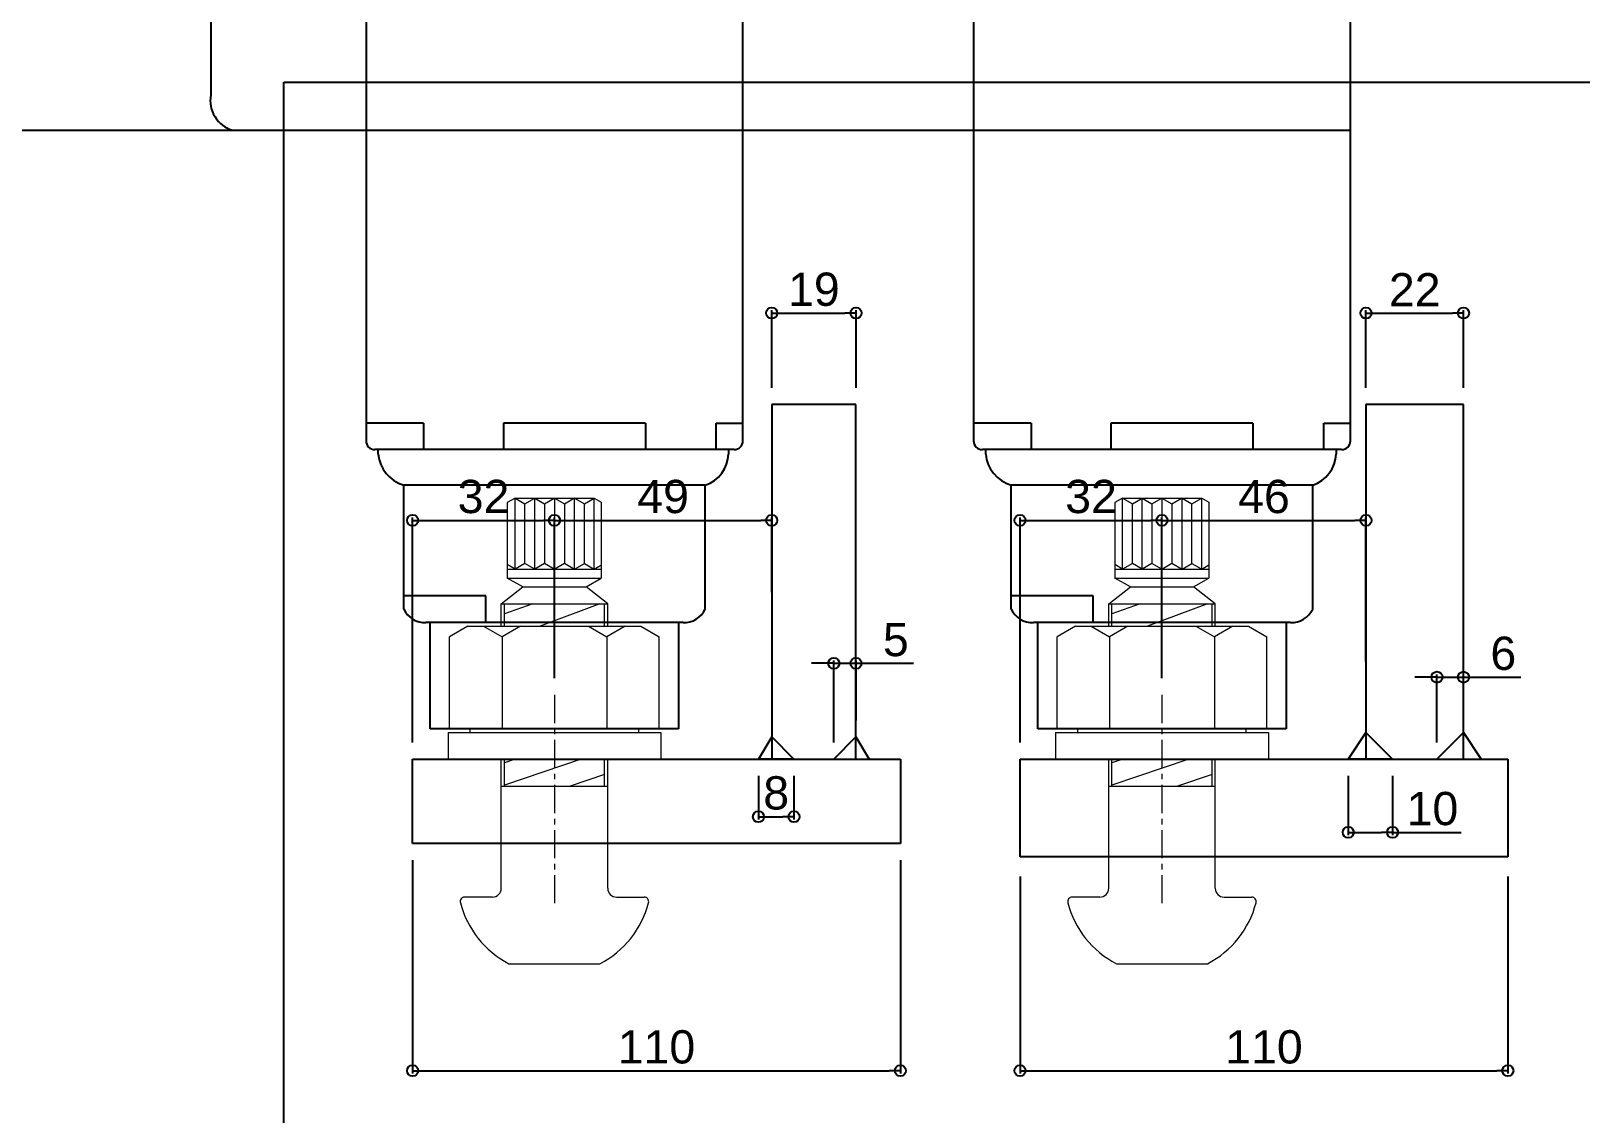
# Model space of a CAD drawing. Header units: millimetres. Extents: x -2880 to 3894, y -2977 to 4857.
# Drawn here: x -2691.3 to -2341.8, y 1105 to 1349.2 of the extents above; entities that cross this region are included whole.
import ezdxf

# ---------------------------------------------------------------- set-up
doc = ezdxf.new("R2010")
doc.units = ezdxf.units.MM
doc.header["$MEASUREMENT"] = 0
doc.linetypes.add('CENTER', pattern=[50.8, 31.75, -6.35, 6.35, -6.35])
for name, color, linetype in [('_1-0_', 7, 'Continuous'), ('gauge', 1, 'Continuous'), ('KB', 7, 'Continuous')]:
    doc.layers.add(name, color=color, linetype=linetype)
doc.layers.add('不明1', color=6, linetype='Continuous', lineweight=18)
doc.layers.add('中心線', color=4, linetype='CENTER', lineweight=13)
doc.styles.get("Standard").update_dxf_attribs({"font": 'arial.ttf'})
doc.dimstyles.new('コピー ～ 一般寸法', dxfattribs={"dimscale": 0.5, "dimtxt": 15, "dimasz": 5, "dimexe": 1.25, "dimexo": 7.5, "dimgap": 3, "dimtad": 1, "dimdec": 1, "dimdsep": 46, "dimtxsty": 'Standard', "dimblk": 'ORIGIN', "dimcen": 0, "dimclrd": 256, "dimclre": 256, "dimclrt": 256, "dimadec": 0, "dimazin": 0, "dimtfac": 1, "dimtdec": 1, "dimtmove": 0, "dimatfit": 3, "dimfxl": 0, "dimarcsym": 0})

# ---------------------------------------------------------------- blocks, each defined once
blk = doc.blocks.new('_Origin')
at = {"color": 0, "linetype": 'ByBlock', "lineweight": -2}
blk.add_line((0, 0), (-1, 0), dxfattribs=at)
blk.add_circle((0, 0), 0.5, dxfattribs=at)
blk = doc.blocks.new('*D334')
at = {"layer": 'Defpoints', "color": 0}
for p in [(-2505.26, 1285.57), (-2524.26, 1264.98), (-2505.26, 1264.98)]:
    blk.add_point(p, dxfattribs=at)
at = {"layer": 'KB', "lineweight": -2}
for p, q in [((-2524.26, 1268.73), (-2524.26, 1286.19)), ((-2521.76, 1285.57), (-2507.76, 1285.57)), ((-2505.26, 1268.73), (-2505.26, 1286.19))]:
    blk.add_line(p, q, dxfattribs=at)
at = {"layer": 'KB', "lineweight": -2, "xscale": 2.5, "yscale": 2.5, "zscale": 2.5, "rotation": 180}
blk.add_blockref('_Origin', (-2524.26, 1285.57), dxfattribs=at)
at = {"layer": 'KB', "lineweight": -2, "xscale": 2.5, "yscale": 2.5, "zscale": 2.5}
blk.add_blockref('_Origin', (-2505.26, 1285.57), dxfattribs=at)
at = {"layer": 'KB', "insert": (-2514.76, 1290.9), "char_height": 7.5, "attachment_point": 5}
blk.add_mtext('19', dxfattribs=at)
blk = doc.blocks.new('*D335')
at = {"layer": 'Defpoints', "color": 0}
for p in [(-2368.26, 1285.57), (-2390.26, 1264.98), (-2368.26, 1264.98)]:
    blk.add_point(p, dxfattribs=at)
at = {"layer": 'KB', "lineweight": -2}
for p, q in [((-2390.26, 1268.73), (-2390.26, 1286.19)), ((-2387.76, 1285.57), (-2370.76, 1285.57)), ((-2368.26, 1268.73), (-2368.26, 1286.19))]:
    blk.add_line(p, q, dxfattribs=at)
at = {"layer": 'KB', "lineweight": -2, "xscale": 2.5, "yscale": 2.5, "zscale": 2.5, "rotation": 180}
blk.add_blockref('_Origin', (-2390.26, 1285.57), dxfattribs=at)
at = {"layer": 'KB', "lineweight": -2, "xscale": 2.5, "yscale": 2.5, "zscale": 2.5}
blk.add_blockref('_Origin', (-2368.26, 1285.57), dxfattribs=at)
at = {"layer": 'KB', "insert": (-2379.26, 1290.83), "char_height": 7.5, "attachment_point": 5}
blk.add_mtext('22', dxfattribs=at)
blk = doc.blocks.new('*D339')
at = {"layer": 'Defpoints', "color": 0}
for p in [(-2527.26, 1184.98), (-2519.26, 1184.98), (-2519.26, 1171.99)]:
    blk.add_point(p, dxfattribs=at)
at = {"layer": 'gauge', "lineweight": -2}
for p, q in [((-2527.26, 1181.23), (-2527.26, 1171.36)), ((-2519.26, 1181.23), (-2519.26, 1171.36)), ((-2524.76, 1171.99), (-2521.76, 1171.99))]:
    blk.add_line(p, q, dxfattribs=at)
at = {"layer": 'gauge', "lineweight": -2, "xscale": 2.5, "yscale": 2.5, "zscale": 2.5, "rotation": 180}
blk.add_blockref('_Origin', (-2527.26, 1171.99), dxfattribs=at)
at = {"layer": 'gauge', "lineweight": -2, "xscale": 2.5, "yscale": 2.5, "zscale": 2.5}
blk.add_blockref('_Origin', (-2519.26, 1171.99), dxfattribs=at)
at = {"layer": 'gauge', "insert": (-2523.26, 1177.32), "char_height": 7.5, "attachment_point": 5}
blk.add_mtext('8', dxfattribs=at)
blk = doc.blocks.new('*D340')
at = {"layer": 'Defpoints', "color": 0}
for p in [(-2394.26, 1184.98), (-2384.26, 1184.98), (-2384.26, 1168.46)]:
    blk.add_point(p, dxfattribs=at)
at = {"layer": 'gauge', "lineweight": -2}
for p, q in [((-2394.26, 1181.23), (-2394.26, 1167.84)), ((-2384.26, 1181.23), (-2384.26, 1167.84)), ((-2391.76, 1168.46), (-2386.76, 1168.46)), ((-2384.26, 1168.46), (-2368.77, 1168.46))]:
    blk.add_line(p, q, dxfattribs=at)
at = {"layer": 'gauge', "lineweight": -2, "xscale": 2.5, "yscale": 2.5, "zscale": 2.5, "rotation": 180}
blk.add_blockref('_Origin', (-2394.26, 1168.46), dxfattribs=at)
at = {"layer": 'gauge', "lineweight": -2, "xscale": 2.5, "yscale": 2.5, "zscale": 2.5}
blk.add_blockref('_Origin', (-2384.26, 1168.46), dxfattribs=at)
at = {"layer": 'gauge', "insert": (-2375.26, 1173.79), "char_height": 7.5, "attachment_point": 5}
blk.add_mtext('10', dxfattribs=at)
blk = doc.blocks.new('*D344')
at = {"layer": 'Defpoints', "color": 0}
for p in [(-2605.26, 1165.98), (-2495.26, 1165.98), (-2495.26, 1114.72)]:
    blk.add_point(p, dxfattribs=at)
at = {"layer": 'gauge', "lineweight": -2}
for p, q in [((-2605.26, 1162.23), (-2605.26, 1114.1)), ((-2495.26, 1162.23), (-2495.26, 1114.1)), ((-2602.76, 1114.72), (-2497.76, 1114.72))]:
    blk.add_line(p, q, dxfattribs=at)
at = {"layer": 'gauge', "lineweight": -2, "xscale": 2.5, "yscale": 2.5, "zscale": 2.5, "rotation": 180}
blk.add_blockref('_Origin', (-2605.26, 1114.72), dxfattribs=at)
at = {"layer": 'gauge', "lineweight": -2, "xscale": 2.5, "yscale": 2.5, "zscale": 2.5}
blk.add_blockref('_Origin', (-2495.26, 1114.72), dxfattribs=at)
at = {"layer": 'gauge', "insert": (-2550.26, 1120.05), "char_height": 7.5, "attachment_point": 5}
blk.add_mtext('110', dxfattribs=at)
blk = doc.blocks.new('*D345')
at = {"layer": 'Defpoints', "color": 0}
for p in [(-2573.26, 1238.83), (-2573.26, 1199.48), (-2605.26, 1184.98)]:
    blk.add_point(p, dxfattribs=at)
at = {"layer": 'gauge', "lineweight": -2}
for p, q in [((-2605.26, 1188.73), (-2605.26, 1239.46)), ((-2602.76, 1238.83), (-2575.76, 1238.83)), ((-2573.26, 1203.23), (-2573.26, 1239.46))]:
    blk.add_line(p, q, dxfattribs=at)
at = {"layer": 'gauge', "lineweight": -2, "xscale": 2.5, "yscale": 2.5, "zscale": 2.5, "rotation": 180}
blk.add_blockref('_Origin', (-2605.26, 1238.83), dxfattribs=at)
at = {"layer": 'gauge', "lineweight": -2, "xscale": 2.5, "yscale": 2.5, "zscale": 2.5}
blk.add_blockref('_Origin', (-2573.26, 1238.83), dxfattribs=at)
at = {"layer": 'gauge', "insert": (-2589.26, 1244.16), "char_height": 7.5, "attachment_point": 5}
blk.add_mtext('32', dxfattribs=at)
blk = doc.blocks.new('*D90')
at = {"layer": 'Defpoints', "color": 0}
for p in [(-2468.26, 1162.23), (-2358.26, 1162.23), (-2358.26, 1114.72)]:
    blk.add_point(p, dxfattribs=at)
at = {"layer": 'gauge', "lineweight": -2}
for p, q in [((-2468.26, 1158.48), (-2468.26, 1114.1)), ((-2358.26, 1158.48), (-2358.26, 1114.1)), ((-2465.76, 1114.72), (-2360.76, 1114.72))]:
    blk.add_line(p, q, dxfattribs=at)
at = {"layer": 'gauge', "lineweight": -2, "xscale": 2.5, "yscale": 2.5, "zscale": 2.5, "rotation": 180}
blk.add_blockref('_Origin', (-2468.26, 1114.72), dxfattribs=at)
at = {"layer": 'gauge', "lineweight": -2, "xscale": 2.5, "yscale": 2.5, "zscale": 2.5}
blk.add_blockref('_Origin', (-2358.26, 1114.72), dxfattribs=at)
at = {"layer": 'gauge', "insert": (-2413.26, 1120.05), "char_height": 7.5, "attachment_point": 5}
blk.add_mtext('110', dxfattribs=at)
blk = doc.blocks.new('*D91')
at = {"layer": 'Defpoints', "color": 0}
for p in [(-2436.26, 1238.83), (-2436.26, 1199.48), (-2468.26, 1184.98)]:
    blk.add_point(p, dxfattribs=at)
at = {"layer": 'gauge', "lineweight": -2}
for p, q in [((-2468.26, 1188.73), (-2468.26, 1239.46)), ((-2465.76, 1238.83), (-2438.76, 1238.83)), ((-2436.26, 1203.23), (-2436.26, 1239.46))]:
    blk.add_line(p, q, dxfattribs=at)
at = {"layer": 'gauge', "lineweight": -2, "xscale": 2.5, "yscale": 2.5, "zscale": 2.5, "rotation": 180}
blk.add_blockref('_Origin', (-2468.26, 1238.83), dxfattribs=at)
at = {"layer": 'gauge', "lineweight": -2, "xscale": 2.5, "yscale": 2.5, "zscale": 2.5}
blk.add_blockref('_Origin', (-2436.26, 1238.83), dxfattribs=at)
at = {"layer": 'gauge', "insert": (-2452.26, 1244.16), "char_height": 7.5, "attachment_point": 5}
blk.add_mtext('32', dxfattribs=at)
blk = doc.blocks.new('*D355')
at = {"layer": 'Defpoints', "color": 0}
for p in [(-2368.26, 1203.47), (-2368.26, 1190.98), (-2374.26, 1184.98)]:
    blk.add_point(p, dxfattribs=at)
at = {"layer": 'gauge', "lineweight": -2}
for p, q in [((-2376.76, 1203.47), (-2379.26, 1203.47)), ((-2374.26, 1188.73), (-2374.26, 1204.09)), ((-2374.26, 1203.47), (-2368.26, 1203.47)), ((-2368.26, 1194.73), (-2368.26, 1204.09)), ((-2365.76, 1203.47), (-2355.31, 1203.47))]:
    blk.add_line(p, q, dxfattribs=at)
at = {"layer": 'gauge', "lineweight": -2, "xscale": 2.5, "yscale": 2.5, "zscale": 2.5}
blk.add_blockref('_Origin', (-2374.26, 1203.47), dxfattribs=at)
at = {"layer": 'gauge', "lineweight": -2, "xscale": 2.5, "yscale": 2.5, "zscale": 2.5, "rotation": 180}
blk.add_blockref('_Origin', (-2368.26, 1203.47), dxfattribs=at)
at = {"layer": 'gauge', "insert": (-2359.28, 1208.8), "char_height": 7.5, "attachment_point": 5}
blk.add_mtext('6', dxfattribs=at)
blk = doc.blocks.new('*D356')
at = {"layer": 'Defpoints', "color": 0}
for p in [(-2505.26, 1206.59), (-2505.26, 1189.98), (-2510.26, 1184.98)]:
    blk.add_point(p, dxfattribs=at)
at = {"layer": 'gauge', "lineweight": -2}
for p, q in [((-2512.76, 1206.59), (-2515.26, 1206.59)), ((-2510.26, 1188.73), (-2510.26, 1207.21)), ((-2510.26, 1206.59), (-2505.26, 1206.59)), ((-2505.26, 1193.73), (-2505.26, 1207.21)), ((-2502.76, 1206.59), (-2492.3, 1206.59))]:
    blk.add_line(p, q, dxfattribs=at)
at = {"layer": 'gauge', "lineweight": -2, "xscale": 2.5, "yscale": 2.5, "zscale": 2.5}
blk.add_blockref('_Origin', (-2510.26, 1206.59), dxfattribs=at)
at = {"layer": 'gauge', "lineweight": -2, "xscale": 2.5, "yscale": 2.5, "zscale": 2.5, "rotation": 180}
blk.add_blockref('_Origin', (-2505.26, 1206.59), dxfattribs=at)
at = {"layer": 'gauge', "insert": (-2496.28, 1211.9), "char_height": 7.5, "attachment_point": 5}
blk.add_mtext('5', dxfattribs=at)
blk = doc.blocks.new('*D321')
at = {"layer": 'Defpoints', "color": 0}
for p in [(-2524.26, 1238.83), (-2524.26, 1218.92), (-2573.26, 1199.48)]:
    blk.add_point(p, dxfattribs=at)
at = {"layer": 'gauge', "lineweight": -2}
for p, q in [((-2573.26, 1203.23), (-2573.26, 1239.46)), ((-2570.76, 1238.83), (-2526.76, 1238.83)), ((-2524.26, 1222.67), (-2524.26, 1239.46))]:
    blk.add_line(p, q, dxfattribs=at)
at = {"layer": 'gauge', "lineweight": -2, "xscale": 2.5, "yscale": 2.5, "zscale": 2.5, "rotation": 180}
blk.add_blockref('_Origin', (-2573.26, 1238.83), dxfattribs=at)
at = {"layer": 'gauge', "lineweight": -2, "xscale": 2.5, "yscale": 2.5, "zscale": 2.5}
blk.add_blockref('_Origin', (-2524.26, 1238.83), dxfattribs=at)
at = {"layer": 'gauge', "insert": (-2548.76, 1244.16), "char_height": 7.5, "attachment_point": 5}
blk.add_mtext('49', dxfattribs=at)
blk = doc.blocks.new('*D322')
at = {"layer": 'Defpoints', "color": 0}
for p in [(-2390.26, 1238.83), (-2390.26, 1203.23), (-2436.26, 1199.48)]:
    blk.add_point(p, dxfattribs=at)
at = {"layer": 'gauge', "lineweight": -2}
for p, q in [((-2436.26, 1203.23), (-2436.26, 1239.46)), ((-2433.76, 1238.83), (-2392.76, 1238.83)), ((-2390.26, 1206.98), (-2390.26, 1239.46))]:
    blk.add_line(p, q, dxfattribs=at)
at = {"layer": 'gauge', "lineweight": -2, "xscale": 2.5, "yscale": 2.5, "zscale": 2.5, "rotation": 180}
blk.add_blockref('_Origin', (-2436.26, 1238.83), dxfattribs=at)
at = {"layer": 'gauge', "lineweight": -2, "xscale": 2.5, "yscale": 2.5, "zscale": 2.5}
blk.add_blockref('_Origin', (-2390.26, 1238.83), dxfattribs=at)
at = {"layer": 'gauge', "insert": (-2413.26, 1244.16), "char_height": 7.5, "attachment_point": 5}
blk.add_mtext('46', dxfattribs=at)

msp = doc.modelspace()

# ---------------------------------------------------------------- linework, layer by layer
at = {"layer": '_1-0_', "color": 3, "linetype": 'Continuous'}
for p, q in [((-2615.763, 1412.781), (-2615.763, 1256.781)), ((-2478.763, 1412.781), (-2478.763, 1256.781)), ((-2530.763, 1326.781), (-2530.763, 1410.781)), ((-2393.763, 1326.781), (-2393.763, 1410.781)), ((-2650.763, 1403.781), (-2650.763, 1334.781)), ((-2530.763, 1256.781), (-2530.763, 1344.953)), ((-2393.763, 1256.781), (-2393.763, 1344.953)), ((-2782.763, 1326.781), (-2530.763, 1326.781)), ((-2645.763, 1326.781), (-2393.763, 1326.781)), ((-2602.763, 1260.781), (-2615.763, 1260.781)), ((-2602.763, 1260.781), (-2602.763, 1254.781)), ((-2552.763, 1260.781), (-2584.763, 1260.781)), ((-2584.763, 1260.781), (-2584.763, 1254.781)), ((-2552.763, 1260.781), (-2552.763, 1254.781)), ((-2536.763, 1254.781), (-2536.763, 1260.781)), ((-2536.763, 1260.781), (-2530.763, 1260.781)), ((-2465.763, 1260.781), (-2478.763, 1260.781)), ((-2465.763, 1260.781), (-2465.763, 1254.781)), ((-2415.763, 1260.781), (-2447.763, 1260.781)), ((-2447.763, 1260.781), (-2447.763, 1254.781)), ((-2415.763, 1260.781), (-2415.763, 1254.781)), ((-2399.763, 1254.781), (-2399.763, 1260.781)), ((-2399.763, 1260.781), (-2393.763, 1260.781)), ((-2532.763, 1254.781), (-2613.763, 1254.781)), ((-2613.013, 1253.781), (-2613.013, 1254.781)), ((-2534.013, 1254.781), (-2534.013, 1253.781)), ((-2395.763, 1254.781), (-2476.763, 1254.781)), ((-2476.013, 1253.781), (-2476.013, 1254.781)), ((-2397.013, 1254.781), (-2397.013, 1253.781)), ((-2607.263, 1218.781), (-2607.263, 1246.781)), ((-2539.263, 1246.781), (-2607.263, 1246.781)), ((-2539.263, 1218.781), (-2539.263, 1246.781)), ((-2470.263, 1218.781), (-2470.263, 1246.781)), ((-2402.263, 1246.781), (-2470.263, 1246.781)), ((-2402.263, 1218.781), (-2402.263, 1246.781)), ((-2588.763, 1221.781), (-2607.263, 1221.781)), ((-2588.763, 1215.781), (-2588.763, 1221.781)), ((-2451.763, 1221.781), (-2470.263, 1221.781)), ((-2451.763, 1215.781), (-2451.763, 1221.781)), ((-2544.263, 1215.781), (-2602.263, 1215.781)), ((-2601.263, 1191.781), (-2601.263, 1215.781)), ((-2545.263, 1215.781), (-2545.263, 1191.781)), ((-2407.263, 1215.781), (-2465.263, 1215.781)), ((-2464.263, 1191.781), (-2464.263, 1215.781)), ((-2408.263, 1215.781), (-2408.263, 1191.781)), ((-2545.263, 1191.781), (-2601.263, 1191.781)), ((-2408.263, 1191.781), (-2464.263, 1191.781))]:
    msp.add_line(p, q, dxfattribs=at)
for centre, radius, start, end in [((-2643.868, 1333.529), 7.008, 169.70242, 254.30841), ((-2613.763, 1256.781), 2, 180, 270), ((-2532.763, 1256.781), 2, 270, 0), ((-2476.763, 1256.781), 2, 180, 270), ((-2395.763, 1256.781), 2, 270, 0), ((-2604.969, 1254.528), 8.079, 185.30014, 253.50126), ((-2541.634, 1254.028), 7.625, 288.11516, 358.14502), ((-2467.969, 1254.528), 8.079, 185.30014, 253.50126), ((-2404.634, 1254.028), 7.625, 288.11516, 358.14502), ((-2602.501, 1221.052), 5.276, 205.49224, 272.58024), ((-2544.026, 1221.052), 5.276, 267.41976, 334.50776), ((-2465.501, 1221.052), 5.276, 205.49224, 272.58024), ((-2407.026, 1221.052), 5.276, 267.41976, 334.50776)]:
    msp.add_arc(centre, radius, start, end, dxfattribs=at)
at = {"layer": 'gauge'}
for p, q in [((-2524.263, 1189.981), (-2527.263, 1184.981)), ((-2519.263, 1184.981), (-2524.263, 1189.981)), ((-2510.263, 1184.981), (-2505.263, 1189.981)), ((-2505.263, 1189.981), (-2502.263, 1184.981)), ((-2390.263, 1190.981), (-2394.263, 1184.981)), ((-2384.263, 1184.981), (-2390.263, 1190.981)), ((-2374.263, 1184.981), (-2368.263, 1190.981)), ((-2368.263, 1190.981), (-2364.263, 1184.981)), ((-2519.263, 1184.981), (-2527.263, 1184.981)), ((-2524.263, 1184.981), (-2519.263, 1184.981)), ((-2510.263, 1184.981), (-2502.263, 1184.981)), ((-2384.263, 1184.981), (-2394.263, 1184.981)), ((-2374.263, 1184.981), (-2364.263, 1184.981))]:
    msp.add_line(p, q, dxfattribs=at)
msp.add_lwpolyline([(-2634.319, 1337.674), (-1794.319, 1337.674), (-1794.319, 743.674), (-2634.319, 743.674)], close=True, dxfattribs=at)
at = {"layer": 'KB'}
for p, q in [((-2524.263, 1264.981), (-2524.263, 1184.981)), ((-2505.263, 1264.981), (-2524.263, 1264.981)), ((-2505.263, 1184.981), (-2505.263, 1264.981)), ((-2390.263, 1264.981), (-2390.263, 1184.981)), ((-2368.263, 1264.981), (-2390.263, 1264.981)), ((-2368.263, 1184.981), (-2368.263, 1264.981)), ((-2605.263, 1184.981), (-2495.263, 1184.981)), ((-2605.263, 1165.981), (-2605.263, 1184.981)), ((-2524.263, 1184.981), (-2505.263, 1184.981)), ((-2495.263, 1184.981), (-2495.263, 1165.981)), ((-2468.263, 1184.981), (-2358.263, 1184.981)), ((-2468.263, 1162.981), (-2468.263, 1184.981)), ((-2390.263, 1184.981), (-2368.263, 1184.981)), ((-2358.263, 1184.981), (-2358.263, 1162.981)), ((-2495.263, 1165.981), (-2605.263, 1165.981)), ((-2358.263, 1162.981), (-2468.263, 1162.981))]:
    msp.add_line(p, q, dxfattribs=at)
at = {"layer": '不明1', "linetype": 'Continuous'}
for p, q in [((-2582.149, 1243.859), (-2583.914, 1242.84)), ((-2583.914, 1242.84), (-2583.914, 1225.757)), ((-2582.149, 1243.859), (-2564.299, 1243.859)), ((-2582.149, 1227.859), (-2582.149, 1243.859)), ((-2582.149, 1243.859), (-2579.938, 1242.582)), ((-2579.938, 1242.582), (-2577.726, 1243.859)), ((-2579.938, 1229.136), (-2579.938, 1242.582)), ((-2577.726, 1227.859), (-2577.726, 1243.859)), ((-2577.726, 1243.859), (-2575.514, 1242.582)), ((-2575.514, 1242.582), (-2573.302, 1243.859)), ((-2575.514, 1242.582), (-2575.514, 1229.136)), ((-2573.263, 1243.859), (-2573.302, 1227.859)), ((-2573.263, 1243.859), (-2571.012, 1242.559)), ((-2571.012, 1242.559), (-2568.723, 1243.881)), ((-2571.012, 1242.559), (-2571.012, 1229.181)), ((-2568.723, 1227.859), (-2568.723, 1243.859)), ((-2568.723, 1243.859), (-2566.511, 1242.582)), ((-2566.511, 1242.582), (-2564.299, 1243.859)), ((-2566.511, 1229.136), (-2566.511, 1242.582)), ((-2564.299, 1227.859), (-2564.299, 1243.859)), ((-2564.299, 1243.859), (-2562.709, 1242.941)), ((-2562.709, 1242.941), (-2562.709, 1225.757)), ((-2445.149, 1243.859), (-2446.914, 1242.84)), ((-2446.914, 1242.84), (-2446.914, 1225.757)), ((-2445.149, 1243.859), (-2427.299, 1243.859)), ((-2445.149, 1227.859), (-2445.149, 1243.859)), ((-2445.149, 1243.859), (-2442.938, 1242.582)), ((-2442.938, 1242.582), (-2440.726, 1243.859)), ((-2442.938, 1229.136), (-2442.938, 1242.582)), ((-2440.726, 1227.859), (-2440.726, 1243.859)), ((-2440.726, 1243.859), (-2438.514, 1242.582)), ((-2438.514, 1242.582), (-2436.302, 1243.859)), ((-2438.514, 1242.582), (-2438.514, 1229.136)), ((-2436.263, 1243.859), (-2436.302, 1227.859)), ((-2436.263, 1243.859), (-2434.012, 1242.559)), ((-2434.012, 1242.559), (-2431.723, 1243.881)), ((-2434.012, 1242.559), (-2434.012, 1229.181)), ((-2431.723, 1227.859), (-2431.723, 1243.859)), ((-2431.723, 1243.859), (-2429.511, 1242.582)), ((-2429.511, 1242.582), (-2427.299, 1243.859)), ((-2429.511, 1229.136), (-2429.511, 1242.582)), ((-2427.299, 1227.859), (-2427.299, 1243.859)), ((-2427.299, 1243.859), (-2425.709, 1242.941)), ((-2425.709, 1242.941), (-2425.709, 1225.757)), ((-2582.149, 1227.859), (-2583.914, 1228.878)), ((-2583.914, 1227.859), (-2562.69, 1227.859)), ((-2579.938, 1229.136), (-2582.149, 1227.859)), ((-2577.726, 1227.859), (-2579.938, 1229.136)), ((-2575.514, 1229.136), (-2577.726, 1227.859)), ((-2573.302, 1227.859), (-2575.514, 1229.136)), ((-2573.302, 1227.859), (-2571.012, 1229.181)), ((-2571.012, 1229.181), (-2568.723, 1227.859)), ((-2568.723, 1227.859), (-2566.511, 1229.136)), ((-2566.511, 1229.136), (-2564.299, 1227.859)), ((-2564.299, 1227.859), (-2562.691, 1228.787)), ((-2445.149, 1227.859), (-2446.914, 1228.878)), ((-2446.914, 1227.859), (-2425.69, 1227.859)), ((-2442.938, 1229.136), (-2445.149, 1227.859)), ((-2440.726, 1227.859), (-2442.938, 1229.136)), ((-2438.514, 1229.136), (-2440.726, 1227.859)), ((-2436.302, 1227.859), (-2438.514, 1229.136)), ((-2436.302, 1227.859), (-2434.012, 1229.181)), ((-2434.012, 1229.181), (-2431.723, 1227.859)), ((-2431.723, 1227.859), (-2429.511, 1229.136)), ((-2429.511, 1229.136), (-2427.299, 1227.859)), ((-2427.299, 1227.859), (-2425.691, 1228.787)), ((-2585.263, 1219.981), (-2580.386, 1223.859)), ((-2583.914, 1225.757), (-2562.709, 1225.757)), ((-2580.386, 1223.859), (-2583.914, 1225.757)), ((-2580.386, 1223.859), (-2566.14, 1223.859)), ((-2580.386, 1223.859), (-2566.14, 1223.859)), ((-2566.14, 1223.859), (-2562.709, 1225.757)), ((-2561.263, 1219.981), (-2566.14, 1223.859)), ((-2448.263, 1219.981), (-2443.386, 1223.859)), ((-2446.914, 1225.757), (-2425.709, 1225.757)), ((-2443.386, 1223.859), (-2446.914, 1225.757)), ((-2443.386, 1223.859), (-2429.14, 1223.859)), ((-2443.386, 1223.859), (-2429.14, 1223.859)), ((-2429.14, 1223.859), (-2425.709, 1225.757)), ((-2424.263, 1219.981), (-2429.14, 1223.859)), ((-2585.263, 1219.981), (-2561.263, 1219.981)), ((-2585.263, 1214.981), (-2585.263, 1219.981)), ((-2578.14, 1219.981), (-2584.563, 1217.765)), ((-2584.563, 1214.981), (-2584.563, 1219.981)), ((-2563.017, 1219.981), (-2576.501, 1214.981)), ((-2561.964, 1214.981), (-2561.964, 1219.981)), ((-2561.263, 1214.981), (-2561.263, 1219.981)), ((-2448.263, 1219.981), (-2424.263, 1219.981)), ((-2448.263, 1214.981), (-2448.263, 1219.981)), ((-2441.14, 1219.981), (-2447.563, 1217.765)), ((-2447.563, 1214.981), (-2447.563, 1219.981)), ((-2426.017, 1219.981), (-2439.501, 1214.981)), ((-2424.964, 1214.981), (-2424.964, 1219.981)), ((-2424.263, 1214.981), (-2424.263, 1219.981)), ((-2592.763, 1214.981), (-2596.913, 1212.585)), ((-2592.763, 1214.981), (-2553.763, 1214.981)), ((-2589.238, 1214.981), (-2585.088, 1212.585)), ((-2580.938, 1214.981), (-2585.088, 1212.585)), ((-2565.588, 1214.981), (-2561.438, 1212.585)), ((-2557.288, 1214.981), (-2561.438, 1212.585)), ((-2553.763, 1214.981), (-2549.613, 1212.585)), ((-2455.763, 1214.981), (-2459.913, 1212.585)), ((-2455.763, 1214.981), (-2416.763, 1214.981)), ((-2452.238, 1214.981), (-2448.088, 1212.585)), ((-2443.938, 1214.981), (-2448.088, 1212.585)), ((-2428.588, 1214.981), (-2424.438, 1212.585)), ((-2420.288, 1214.981), (-2424.438, 1212.585)), ((-2416.763, 1214.981), (-2412.613, 1212.585)), ((-2596.913, 1191.781), (-2596.913, 1212.585)), ((-2585.088, 1212.585), (-2585.088, 1191.781)), ((-2561.438, 1212.585), (-2561.438, 1191.781)), ((-2549.613, 1191.781), (-2549.613, 1212.585)), ((-2459.913, 1191.781), (-2459.913, 1212.585)), ((-2448.088, 1212.585), (-2448.088, 1191.781)), ((-2424.438, 1212.585), (-2424.438, 1191.781)), ((-2412.613, 1191.781), (-2412.613, 1212.585)), ((-2597.263, 1190.981), (-2549.263, 1190.981)), ((-2597.263, 1190.981), (-2597.263, 1184.981)), ((-2596.913, 1191.781), (-2549.613, 1191.781)), ((-2592.263, 1190.981), (-2592.263, 1191.781)), ((-2592.263, 1190.981), (-2554.263, 1190.981)), ((-2554.263, 1190.981), (-2554.263, 1191.781)), ((-2549.263, 1190.981), (-2549.263, 1184.981)), ((-2460.263, 1190.981), (-2412.263, 1190.981)), ((-2460.263, 1190.981), (-2460.263, 1184.981)), ((-2459.913, 1191.781), (-2412.613, 1191.781)), ((-2455.263, 1190.981), (-2455.263, 1191.781)), ((-2455.263, 1190.981), (-2417.263, 1190.981)), ((-2417.263, 1190.981), (-2417.263, 1191.781)), ((-2412.263, 1190.981), (-2412.263, 1184.981)), ((-2597.263, 1184.981), (-2549.263, 1184.981)), ((-2585.263, 1155.859), (-2585.263, 1184.981)), ((-2584.563, 1178.859), (-2584.563, 1184.981)), ((-2582.107, 1184.981), (-2584.563, 1184.119)), ((-2567.237, 1184.981), (-2584.563, 1179.088)), ((-2561.964, 1178.859), (-2561.964, 1184.981)), ((-2561.263, 1155.859), (-2561.263, 1184.981)), ((-2460.263, 1184.981), (-2412.263, 1184.981)), ((-2448.263, 1155.859), (-2448.263, 1184.981)), ((-2447.563, 1178.859), (-2447.563, 1184.981)), ((-2445.107, 1184.981), (-2447.563, 1184.119)), ((-2430.237, 1184.981), (-2447.563, 1179.088)), ((-2424.964, 1178.859), (-2424.964, 1184.981)), ((-2424.263, 1155.859), (-2424.263, 1184.981)), ((-2561.964, 1181.498), (-2569.723, 1178.859)), ((-2424.964, 1181.498), (-2432.723, 1178.859)), ((-2585.263, 1178.859), (-2561.263, 1178.859)), ((-2448.263, 1178.859), (-2424.263, 1178.859)), ((-2587.263, 1153.859), (-2593.513, 1153.859)), ((-2559.263, 1153.859), (-2553.013, 1153.859)), ((-2450.263, 1153.859), (-2456.513, 1153.859)), ((-2422.263, 1153.859), (-2416.013, 1153.859)), ((-2583.531, 1138.859), (-2562.995, 1138.859)), ((-2446.531, 1138.859), (-2425.995, 1138.859))]:
    msp.add_line(p, q, dxfattribs=at)
for centre, radius, start, end in [((-2593.513, 1152.859), 1, 90, 194.40202), ((-2587.263, 1155.859), 2, 270, 0), ((-2559.263, 1155.859), 2, 180, 270), ((-2553.013, 1152.859), 1, 345.59798, 90), ((-2456.513, 1152.859), 1, 90, 194.40202), ((-2450.263, 1155.859), 2, 270, 0), ((-2422.263, 1155.859), 2, 180, 270), ((-2416.013, 1152.859), 1, 345.59798, 90), ((-2573.658, 1157.958), 21.5, 194.40178, 242.66196), ((-2572.869, 1157.958), 21.5, 297.33804, 345.59822), ((-2436.658, 1157.958), 21.5, 194.40178, 242.66196), ((-2435.869, 1157.958), 21.5, 297.33804, 345.59822)]:
    msp.add_arc(centre, radius, start, end, dxfattribs=at)
at = {"layer": '中心線', "color": 7, "ltscale": 0.2}
for p, q in [((-2573.263, 1199.481), (-2573.263, 1151.481)), ((-2436.263, 1199.481), (-2436.263, 1151.481))]:
    msp.add_line(p, q, dxfattribs=at)

# ---------------------------------------------------------------- dimensions: what is measured, and where the dimension line sits
at = {"layer": 'gauge'}
for base, p1, p2, picture, middle in [((-2573.263, 1238.831), (-2605.263, 1184.981), (-2573.263, 1199.481), '*D345', (-2589.263, 1244.16)), ((-2436.263, 1238.831), (-2468.263, 1184.981), (-2436.263, 1199.481), '*D91', (-2452.263, 1244.16)), ((-2519.263, 1171.99), (-2527.263, 1184.981), (-2519.263, 1184.981), '*D339', (-2523.263, 1177.319)), ((-2384.263, 1168.461), (-2394.263, 1184.981), (-2384.263, 1184.981), '*D340', (-2375.264, 1173.79)), ((-2495.263, 1114.724), (-2605.263, 1165.981), (-2495.263, 1165.981), '*D344', (-2550.263, 1120.053)), ((-2358.263, 1114.724), (-2468.263, 1162.231), (-2358.263, 1162.231), '*D90', (-2413.263, 1120.053))]:
    dim = msp.add_linear_dim(base=base, p1=p1, p2=p2, dimstyle='コピー ～ 一般寸法', dxfattribs=at)
    dim.commit()
    dim.dimension.update_dxf_attribs({"geometry": picture, "text_midpoint": middle})
for base, p1, p2, picture, middle in [((-2524.263, 1238.831), (-2573.263, 1199.481), (-2524.263, 1218.923), '*D321', (-2548.763, 1244.16)), ((-2390.263, 1238.831), (-2436.263, 1199.481), (-2390.263, 1203.231), '*D322', (-2413.263, 1244.16)), ((-2505.263, 1206.588), (-2510.263, 1184.981), (-2505.263, 1189.981), '*D356', (-2496.281, 1211.902)), ((-2368.263, 1203.466), (-2374.263, 1184.981), (-2368.263, 1190.981), '*D355', (-2359.284, 1208.795))]:
    dim = msp.add_linear_dim(base=base, p1=p1, p2=p2, dimstyle='コピー ～ 一般寸法', override={"dimfxl": 0.18}, dxfattribs=at)
    dim.commit()
    dim.dimension.update_dxf_attribs({"geometry": picture, "text_midpoint": middle})
at = {"layer": 'KB'}
for base, p1, p2, picture, middle in [((-2505.263, 1285.567), (-2524.263, 1264.981), (-2505.263, 1264.981), '*D334', (-2514.763, 1290.896)), ((-2368.263, 1285.567), (-2390.263, 1264.981), (-2368.263, 1264.981), '*D335', (-2379.263, 1290.832))]:
    dim = msp.add_linear_dim(base=base, p1=p1, p2=p2, dimstyle='コピー ～ 一般寸法', dxfattribs=at)
    dim.commit()
    dim.dimension.update_dxf_attribs({"geometry": picture, "text_midpoint": middle})

doc.saveas('drawing.dxf')
